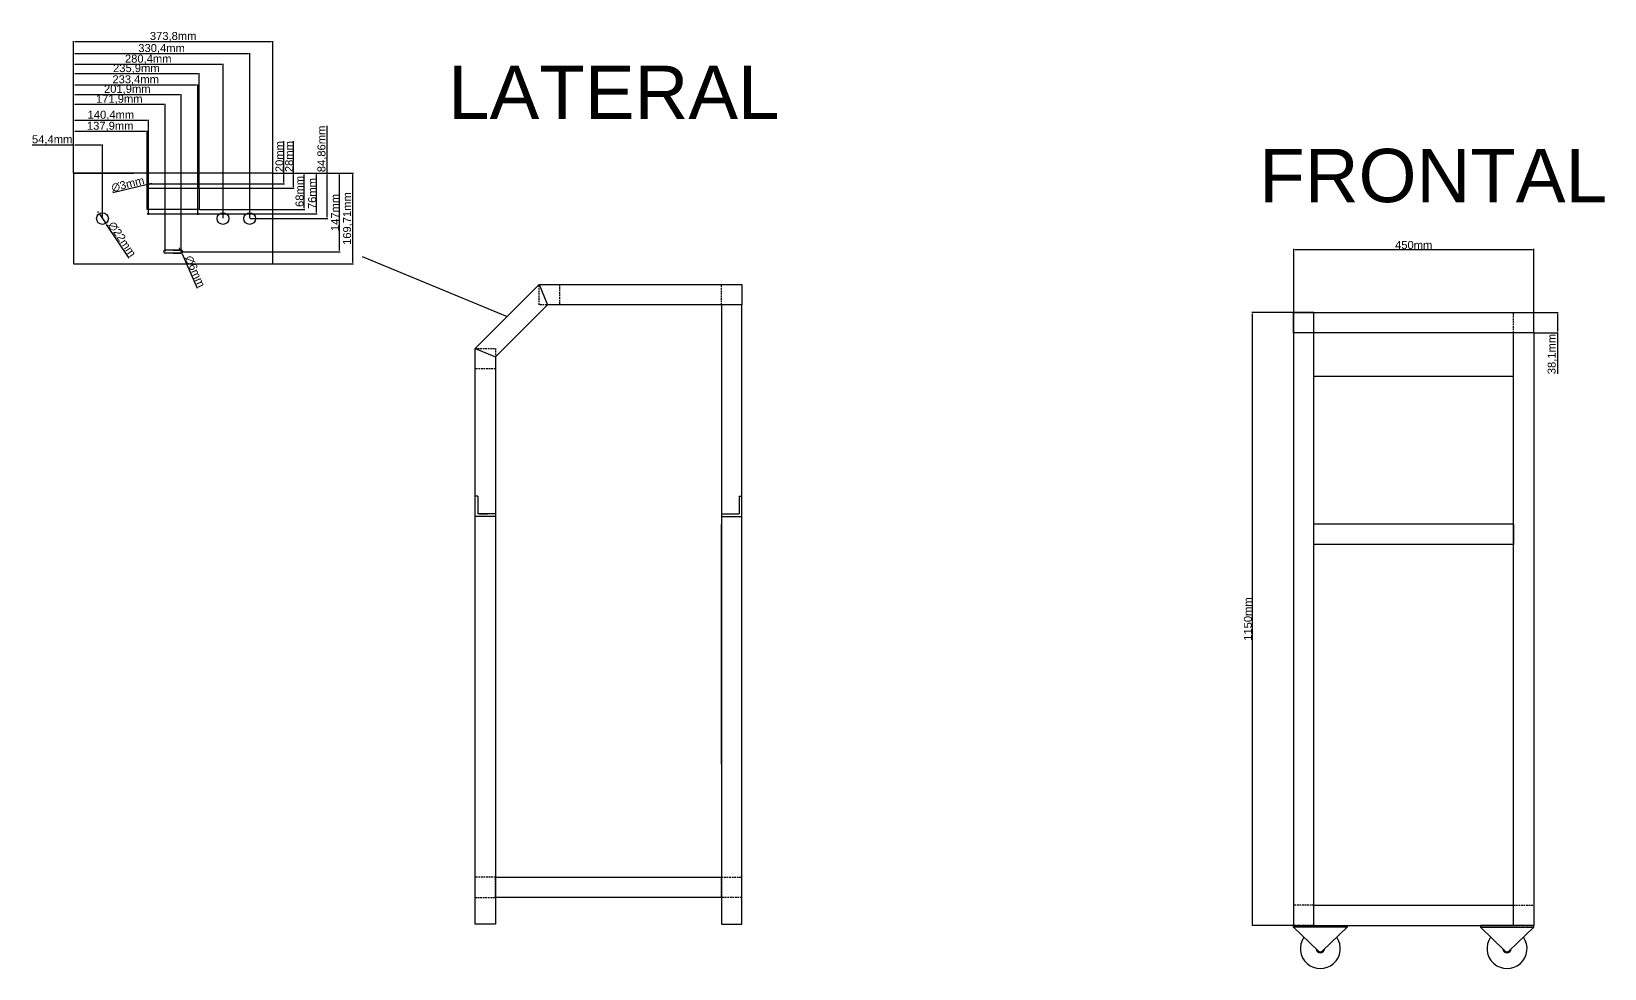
# Model space of a CAD drawing. Header units: centimetres. Extents: x 6534 to 31506, y 42826 to 109107.
# Drawn here: x 6534 to 9483, y 46654 to 48412 of the extents above; entities that cross this region are included whole.
import ezdxf

# ---------------------------------------------------------------- set-up
doc = ezdxf.new("R2010")
doc.units = ezdxf.units.CM
doc.header["$LTSCALE"] = 0.5
doc.linetypes.add('DASHED2', pattern=[9.525, 6.35, -3.175])
doc.styles.get("Standard").update_dxf_attribs({"font": 'arial.ttf'})
doc.dimstyles.new('ISO-25', dxfattribs={"dimtxt": 15, "dimasz": 2.5, "dimexe": 1.25, "dimexo": 0.625, "dimtad": 1, "dimtxsty": 'Standard', "dimcen": 2.5, "dimclrd": 1, "dimclre": 1, "dimadec": 0, "dimazin": 0, "dimtfac": 1, "dimtmove": 0, "dimatfit": 3, "dimfxl": 1, "dimarcsym": 0})

# ---------------------------------------------------------------- blocks, each defined once
blk = doc.blocks.new('*D152')
at = {"color": 1, "lineweight": -2, "transparency": 16777216}
for p, q in [((8899.1, 47884.9), (8821.1, 47884.9)), ((8822.3, 47882.4), (8822.3, 46737.4)), ((8899.1, 46734.9), (8821.1, 46734.9))]:
    blk.add_line(p, q, dxfattribs=at)
at = {"color": 1, "transparency": 16777216}
for points in [[(8821.9, 47882.4), (8822.8, 47882.4), (8822.3, 47884.9)], [(8821.9, 46737.4), (8822.8, 46737.4), (8822.3, 46734.9)]]:
    blk.add_solid(points, dxfattribs=at)
at = {"layer": 'Defpoints', "color": 0, "transparency": 16777216}
for p in [(8899.8, 47884.9), (8822.3, 46734.9), (8899.8, 46734.9)]:
    blk.add_point(p, dxfattribs=at)
at = {"color": 0, "transparency": 16777216, "insert": (8814.1, 47309.9), "char_height": 15, "attachment_point": 5, "rotation": 90}
blk.add_mtext('1150mm', dxfattribs=at)
blk = doc.blocks.new('*D153')
at = {"color": 1, "lineweight": -2, "transparency": 16777216}
for p, q in [((8899.8, 47885.5), (8899.8, 48004.3)), ((9349.8, 47885.5), (9349.8, 48004.3)), ((8902.3, 48003.1), (9347.3, 48003.1))]:
    blk.add_line(p, q, dxfattribs=at)
at = {"color": 1, "transparency": 16777216}
for points in [[(8902.3, 48003.5), (8902.3, 48002.7), (8899.8, 48003.1)], [(9347.3, 48003.5), (9347.3, 48002.7), (9349.8, 48003.1)]]:
    blk.add_solid(points, dxfattribs=at)
at = {"layer": 'Defpoints', "color": 0, "transparency": 16777216}
for p in [(9349.8, 48003.1), (8899.8, 47884.9), (9349.8, 47884.9)]:
    blk.add_point(p, dxfattribs=at)
at = {"color": 0, "transparency": 16777216, "insert": (9124.8, 48011.4), "char_height": 15, "attachment_point": 5}
blk.add_mtext('450mm', dxfattribs=at)
blk = doc.blocks.new('*D157')
at = {"color": 1, "lineweight": -2, "transparency": 16777216}
for p, q in [((9350.4, 47884.9), (9395.6, 47884.9)), ((9394.4, 47882.4), (9394.4, 47849.3)), ((9350.4, 47846.8), (9395.6, 47846.8)), ((9394.4, 47846.8), (9394.4, 47769.6))]:
    blk.add_line(p, q, dxfattribs=at)
at = {"color": 1, "transparency": 16777216}
for points in [[(9394, 47882.4), (9394.8, 47882.4), (9394.4, 47884.9)], [(9394, 47849.3), (9394.8, 47849.3), (9394.4, 47846.8)]]:
    blk.add_solid(points, dxfattribs=at)
at = {"layer": 'Defpoints', "color": 0, "transparency": 16777216}
for p in [(9349.8, 47884.9), (9349.8, 47846.8), (9394.4, 47846.8)]:
    blk.add_point(p, dxfattribs=at)
at = {"color": 0, "transparency": 16777216, "insert": (9384.7, 47807), "char_height": 15, "attachment_point": 5, "rotation": 90}
blk.add_mtext('38,1mm', dxfattribs=at)
blk = doc.blocks.new('*D398')
at = {"color": 1, "lineweight": -2, "transparency": 16777216}
for p, q in [((6612.6, 48198.8), (6535.4, 48198.8)), ((6612.6, 48146.6), (6612.6, 48200)), ((6664.5, 48198.8), (6615.1, 48198.8)), ((6667, 48061.8), (6667, 48200))]:
    blk.add_line(p, q, dxfattribs=at)
at = {"color": 1, "transparency": 16777216}
for points in [[(6615.1, 48199.2), (6615.1, 48198.3), (6612.6, 48198.8)], [(6664.5, 48199.2), (6664.5, 48198.3), (6667, 48198.8)]]:
    blk.add_solid(points, dxfattribs=at)
at = {"layer": 'Defpoints', "color": 0, "transparency": 16777216}
for p in [(6612.6, 48198.8), (6612.6, 48146), (6667, 48061.1)]:
    blk.add_point(p, dxfattribs=at)
at = {"color": 0, "transparency": 16777216, "insert": (6572.7, 48208.4), "char_height": 15, "attachment_point": 5}
blk.add_mtext('54,4mm', dxfattribs=at)
blk = doc.blocks.new('*D399')
at = {"color": 1, "lineweight": -2, "transparency": 16777216}
for p, q in [((6612.6, 48146.6), (6612.6, 48225.4)), ((6748, 48224.1), (6615.1, 48224.1)), ((6750.5, 48118.6), (6750.5, 48225.4))]:
    blk.add_line(p, q, dxfattribs=at)
at = {"color": 1, "transparency": 16777216}
for points in [[(6615.1, 48224.6), (6615.1, 48223.7), (6612.6, 48224.1)], [(6748, 48224.6), (6748, 48223.7), (6750.5, 48224.1)]]:
    blk.add_solid(points, dxfattribs=at)
at = {"layer": 'Defpoints', "color": 0, "transparency": 16777216}
for p in [(6612.6, 48224.1), (6612.6, 48146), (6750.5, 48118)]:
    blk.add_point(p, dxfattribs=at)
at = {"color": 0, "transparency": 16777216, "insert": (6681.5, 48233.8), "char_height": 15, "attachment_point": 5}
blk.add_mtext('137,9mm', dxfattribs=at)
blk = doc.blocks.new('*D400')
at = {"color": 1, "lineweight": -2, "transparency": 16777216}
for p, q in [((6612.6, 48146.6), (6612.6, 48246.1)), ((6750.5, 48244.8), (6615.1, 48244.8)), ((6753, 48070.6), (6753, 48246.1))]:
    blk.add_line(p, q, dxfattribs=at)
at = {"color": 1, "transparency": 16777216}
for points in [[(6615.1, 48245.2), (6615.1, 48244.4), (6612.6, 48244.8)], [(6750.5, 48245.2), (6750.5, 48244.4), (6753, 48244.8)]]:
    blk.add_solid(points, dxfattribs=at)
at = {"layer": 'Defpoints', "color": 0, "transparency": 16777216}
for p in [(6612.6, 48244.8), (6612.6, 48146), (6753, 48070)]:
    blk.add_point(p, dxfattribs=at)
at = {"color": 0, "transparency": 16777216, "insert": (6682.8, 48254.5), "char_height": 15, "attachment_point": 5}
blk.add_mtext('140,4mm', dxfattribs=at)
blk = doc.blocks.new('*D401')
at = {"color": 1, "lineweight": -2, "transparency": 16777216}
for p, q in [((6612.6, 48146.6), (6612.6, 48276.1)), ((6782, 48274.8), (6615.1, 48274.8)), ((6784.5, 47999.6), (6784.5, 48276.1))]:
    blk.add_line(p, q, dxfattribs=at)
at = {"color": 1, "transparency": 16777216}
for points in [[(6615.1, 48275.3), (6615.1, 48274.4), (6612.6, 48274.8)], [(6782, 48275.3), (6782, 48274.4), (6784.5, 48274.8)]]:
    blk.add_solid(points, dxfattribs=at)
at = {"layer": 'Defpoints', "color": 0, "transparency": 16777216}
for p in [(6612.6, 48274.8), (6612.6, 48146), (6784.5, 47999)]:
    blk.add_point(p, dxfattribs=at)
at = {"color": 0, "transparency": 16777216, "insert": (6698.5, 48284.5), "char_height": 15, "attachment_point": 5}
blk.add_mtext('171,9mm', dxfattribs=at)
blk = doc.blocks.new('*D402')
at = {"color": 1, "lineweight": -2, "transparency": 16777216}
for p, q in [((6612.6, 48146.6), (6612.6, 48294.6)), ((6812, 48293.4), (6615.1, 48293.4)), ((6814.5, 47999.6), (6814.5, 48294.6))]:
    blk.add_line(p, q, dxfattribs=at)
at = {"color": 1, "transparency": 16777216}
for points in [[(6615.1, 48293.8), (6615.1, 48293), (6612.6, 48293.4)], [(6812, 48293.8), (6812, 48293), (6814.5, 48293.4)]]:
    blk.add_solid(points, dxfattribs=at)
at = {"layer": 'Defpoints', "color": 0, "transparency": 16777216}
for p in [(6612.6, 48293.4), (6612.6, 48146), (6814.5, 47999)]:
    blk.add_point(p, dxfattribs=at)
at = {"color": 0, "transparency": 16777216, "insert": (6713.5, 48303), "char_height": 15, "attachment_point": 5}
blk.add_mtext('201,9mm', dxfattribs=at)
blk = doc.blocks.new('*D403')
at = {"color": 1, "lineweight": -2, "transparency": 16777216}
for p, q in [((6612.6, 48146.6), (6612.6, 48312.5)), ((6843.5, 48311.3), (6615.1, 48311.3)), ((6846, 48070.6), (6846, 48312.5))]:
    blk.add_line(p, q, dxfattribs=at)
at = {"color": 1, "transparency": 16777216}
for points in [[(6615.1, 48311.7), (6615.1, 48310.9), (6612.6, 48311.3)], [(6843.5, 48311.7), (6843.5, 48310.9), (6846, 48311.3)]]:
    blk.add_solid(points, dxfattribs=at)
at = {"layer": 'Defpoints', "color": 0, "transparency": 16777216}
for p in [(6612.6, 48311.3), (6612.6, 48146), (6846, 48070)]:
    blk.add_point(p, dxfattribs=at)
at = {"color": 0, "transparency": 16777216, "insert": (6729.3, 48320.9), "char_height": 15, "attachment_point": 5}
blk.add_mtext('233,4mm', dxfattribs=at)
blk = doc.blocks.new('*D404')
at = {"color": 1, "lineweight": -2, "transparency": 16777216}
for p, q in [((6612.6, 48146.6), (6612.6, 48333.5)), ((6846, 48332.3), (6615.1, 48332.3)), ((6848.5, 48118.6), (6848.5, 48333.5))]:
    blk.add_line(p, q, dxfattribs=at)
at = {"color": 1, "transparency": 16777216}
for points in [[(6615.1, 48332.7), (6615.1, 48331.9), (6612.6, 48332.3)], [(6846, 48332.7), (6846, 48331.9), (6848.5, 48332.3)]]:
    blk.add_solid(points, dxfattribs=at)
at = {"layer": 'Defpoints', "color": 0, "transparency": 16777216}
for p in [(6612.6, 48332.3), (6612.6, 48146), (6848.5, 48118)]:
    blk.add_point(p, dxfattribs=at)
at = {"color": 0, "transparency": 16777216, "insert": (6730.5, 48341.9), "char_height": 15, "attachment_point": 5}
blk.add_mtext('235,9mm', dxfattribs=at)
blk = doc.blocks.new('*D405')
at = {"color": 1, "lineweight": -2, "transparency": 16777216}
for p, q in [((6612.6, 48146.6), (6612.6, 48351.2)), ((6890.5, 48350), (6615.1, 48350)), ((6893, 48061.8), (6893, 48351.2))]:
    blk.add_line(p, q, dxfattribs=at)
at = {"color": 1, "transparency": 16777216}
for points in [[(6615.1, 48350.4), (6615.1, 48349.6), (6612.6, 48350)], [(6890.5, 48350.4), (6890.5, 48349.6), (6893, 48350)]]:
    blk.add_solid(points, dxfattribs=at)
at = {"layer": 'Defpoints', "color": 0, "transparency": 16777216}
for p in [(6612.6, 48350), (6612.6, 48146), (6893, 48061.1)]:
    blk.add_point(p, dxfattribs=at)
at = {"color": 0, "transparency": 16777216, "insert": (6752.8, 48359.6), "char_height": 15, "attachment_point": 5}
blk.add_mtext('280,4mm', dxfattribs=at)
blk = doc.blocks.new('*D406')
at = {"color": 1, "lineweight": -2, "transparency": 16777216}
for p, q in [((6612.6, 48146.6), (6612.6, 48371.2)), ((6940.5, 48369.9), (6615.1, 48369.9)), ((6943, 48061.8), (6943, 48371.2))]:
    blk.add_line(p, q, dxfattribs=at)
at = {"color": 1, "transparency": 16777216}
for points in [[(6615.1, 48370.3), (6615.1, 48369.5), (6612.6, 48369.9)], [(6940.5, 48370.3), (6940.5, 48369.5), (6943, 48369.9)]]:
    blk.add_solid(points, dxfattribs=at)
at = {"layer": 'Defpoints', "color": 0, "transparency": 16777216}
for p in [(6612.6, 48369.9), (6612.6, 48146), (6943, 48061.1)]:
    blk.add_point(p, dxfattribs=at)
at = {"color": 0, "transparency": 16777216, "insert": (6777.8, 48379.5), "char_height": 15, "attachment_point": 5}
blk.add_mtext('330,4mm', dxfattribs=at)
blk = doc.blocks.new('*D396')
at = {"color": 1, "lineweight": -2, "transparency": 16777216}
for p, q in [((6612.6, 48146.6), (6612.6, 48393.8)), ((6983.9, 48392.6), (6615.1, 48392.6)), ((6986.4, 48146.6), (6986.4, 48393.8))]:
    blk.add_line(p, q, dxfattribs=at)
at = {"color": 1, "transparency": 16777216}
for points in [[(6615.1, 48393), (6615.1, 48392.1), (6612.6, 48392.6)], [(6983.9, 48393), (6983.9, 48392.1), (6986.4, 48392.6)]]:
    blk.add_solid(points, dxfattribs=at)
at = {"layer": 'Defpoints', "color": 0, "transparency": 16777216}
for p in [(6612.6, 48392.6), (6612.6, 48146), (6986.4, 48146)]:
    blk.add_point(p, dxfattribs=at)
at = {"color": 0, "transparency": 16777216, "insert": (6799.5, 48402.2), "char_height": 15, "attachment_point": 5}
blk.add_mtext('373,8mm', dxfattribs=at)
blk = doc.blocks.new('*D407')
at = {"color": 1, "lineweight": -2, "transparency": 16777216}
for p, q in [((7007, 48146), (7007, 48206)), ((6753.6, 48126), (7008.2, 48126)), ((6987, 48146), (7008.2, 48146)), ((7007, 48128.5), (7007, 48143.5))]:
    blk.add_line(p, q, dxfattribs=at)
at = {"color": 1, "transparency": 16777216}
for points in [[(7006.5, 48143.5), (7007.4, 48143.5), (7007, 48146)], [(7006.5, 48128.5), (7007.4, 48128.5), (7007, 48126)]]:
    blk.add_solid(points, dxfattribs=at)
at = {"layer": 'Defpoints', "color": 0, "transparency": 16777216}
for p in [(6753, 48126), (6986.4, 48146), (7007, 48146)]:
    blk.add_point(p, dxfattribs=at)
at = {"color": 0, "transparency": 16777216, "insert": (6998.7, 48177.3), "char_height": 15, "attachment_point": 5, "rotation": 90}
blk.add_mtext('20mm', dxfattribs=at)
blk = doc.blocks.new('*D408')
at = {"color": 1, "lineweight": -2, "transparency": 16777216}
for p, q in [((7025.2, 48146), (7025.2, 48206)), ((6987, 48146), (7026.5, 48146)), ((7025.2, 48120.5), (7025.2, 48143.5)), ((6849.1, 48118), (7026.5, 48118))]:
    blk.add_line(p, q, dxfattribs=at)
at = {"color": 1, "transparency": 16777216}
for points in [[(7024.8, 48143.5), (7025.6, 48143.5), (7025.2, 48146)], [(7024.8, 48120.5), (7025.6, 48120.5), (7025.2, 48118)]]:
    blk.add_solid(points, dxfattribs=at)
at = {"layer": 'Defpoints', "color": 0, "transparency": 16777216}
for p in [(6986.4, 48146), (7025.2, 48146), (6848.5, 48118)]:
    blk.add_point(p, dxfattribs=at)
at = {"color": 0, "transparency": 16777216, "insert": (7016.9, 48177.3), "char_height": 15, "attachment_point": 5, "rotation": 90}
blk.add_mtext('28mm', dxfattribs=at)
blk = doc.blocks.new('*D409')
at = {"color": 1, "lineweight": -2, "transparency": 16777216}
for p, q in [((6987, 48146), (7046, 48146)), ((7044.8, 48080.5), (7044.8, 48143.5)), ((6849.1, 48078), (7046, 48078))]:
    blk.add_line(p, q, dxfattribs=at)
at = {"color": 1, "transparency": 16777216}
for points in [[(7044.4, 48143.5), (7045.2, 48143.5), (7044.8, 48146)], [(7044.4, 48080.5), (7045.2, 48080.5), (7044.8, 48078)]]:
    blk.add_solid(points, dxfattribs=at)
at = {"layer": 'Defpoints', "color": 0, "transparency": 16777216}
for p in [(6986.4, 48146), (7044.8, 48146), (6848.5, 48078)]:
    blk.add_point(p, dxfattribs=at)
at = {"color": 0, "transparency": 16777216, "insert": (7036.5, 48112), "char_height": 15, "attachment_point": 5, "rotation": 90}
blk.add_mtext('68mm', dxfattribs=at)
blk = doc.blocks.new('*D397')
at = {"color": 1, "lineweight": -2, "transparency": 16777216}
for p, q in [((7025.1, 48146), (7069.6, 48146)), ((7068.4, 48072.5), (7068.4, 48143.5)), ((6753.6, 48070), (7069.6, 48070))]:
    blk.add_line(p, q, dxfattribs=at)
at = {"color": 1, "transparency": 16777216}
for points in [[(7068, 48143.5), (7068.8, 48143.5), (7068.4, 48146)], [(7068, 48072.5), (7068.8, 48072.5), (7068.4, 48070)]]:
    blk.add_solid(points, dxfattribs=at)
at = {"layer": 'Defpoints', "color": 0, "transparency": 16777216}
for p in [(7024.5, 48146), (7068.4, 48146), (6753, 48070)]:
    blk.add_point(p, dxfattribs=at)
at = {"color": 0, "transparency": 16777216, "insert": (7060.1, 48108), "char_height": 15, "attachment_point": 5, "rotation": 90}
blk.add_mtext('76mm', dxfattribs=at)
blk = doc.blocks.new('*D410')
at = {"color": 1, "lineweight": -2, "transparency": 16777216}
for p, q in [((7088.4, 48146), (7088.4, 48234.9)), ((6987, 48146), (7089.6, 48146)), ((7088.4, 48063.6), (7088.4, 48143.5)), ((6943.6, 48061.1), (7089.6, 48061.1))]:
    blk.add_line(p, q, dxfattribs=at)
at = {"color": 1, "transparency": 16777216}
for points in [[(7088, 48143.5), (7088.8, 48143.5), (7088.4, 48146)], [(7088, 48063.6), (7088.8, 48063.6), (7088.4, 48061.1)]]:
    blk.add_solid(points, dxfattribs=at)
at = {"layer": 'Defpoints', "color": 0, "transparency": 16777216}
for p in [(6986.4, 48146), (7088.4, 48146), (6943, 48061.1)]:
    blk.add_point(p, dxfattribs=at)
at = {"color": 0, "transparency": 16777216, "insert": (7078.8, 48191.7), "char_height": 15, "attachment_point": 5, "rotation": 90}
blk.add_mtext('84,86mm', dxfattribs=at)
blk = doc.blocks.new('*D411')
at = {"color": 1, "lineweight": -2, "transparency": 16777216}
for p, q in [((6987, 48146), (7112.3, 48146)), ((7111.1, 48001.5), (7111.1, 48143.5)), ((6815.1, 47999), (7112.3, 47999))]:
    blk.add_line(p, q, dxfattribs=at)
at = {"color": 1, "transparency": 16777216}
for points in [[(7110.7, 48143.5), (7111.5, 48143.5), (7111.1, 48146)], [(7110.7, 48001.5), (7111.5, 48001.5), (7111.1, 47999)]]:
    blk.add_solid(points, dxfattribs=at)
at = {"layer": 'Defpoints', "color": 0, "transparency": 16777216}
for p in [(6986.4, 48146), (7111.1, 48146), (6814.5, 47999)]:
    blk.add_point(p, dxfattribs=at)
at = {"color": 0, "transparency": 16777216, "insert": (7102.9, 48072.5), "char_height": 15, "attachment_point": 5, "rotation": 90}
blk.add_mtext('147mm', dxfattribs=at)
blk = doc.blocks.new('*D412')
at = {"color": 1, "lineweight": -2, "transparency": 16777216}
for p, q in [((6659.4, 48072.3), (6658, 48074.4)), ((6660.8, 48070.3), (6673.2, 48052)), ((6717.2, 47987), (6674.6, 48050))]:
    blk.add_line(p, q, dxfattribs=at)
at = {"color": 1, "transparency": 16777216}
for points in [[(6659.8, 48072.6), (6659.1, 48072.1), (6660.8, 48070.3)], [(6674.9, 48050.2), (6674.2, 48049.7), (6673.2, 48052)]]:
    blk.add_solid(points, dxfattribs=at)
at = {"layer": 'Defpoints', "color": 0, "transparency": 16777216}
for p in [(6660.8, 48070.3), (6673.2, 48052)]:
    blk.add_point(p, dxfattribs=at)
at = {"color": 0, "transparency": 16777216, "insert": (6703.8, 48022.3), "char_height": 15, "attachment_point": 5, "rotation": 304.094}
blk.add_mtext('∅22mm', dxfattribs=at)
blk = doc.blocks.new('*D413')
at = {"color": 1, "lineweight": -2, "transparency": 16777216}
for p, q in [((6812.3, 48004), (6811.2, 48006.3)), ((6813.3, 48001.8), (6815.7, 47996.3)), ((6845, 47929.9), (6816.7, 47994))]:
    blk.add_line(p, q, dxfattribs=at)
at = {"color": 1, "transparency": 16777216}
for points in [[(6812.6, 48004.2), (6811.9, 48003.9), (6813.3, 48001.8)], [(6817.1, 47994.1), (6816.3, 47993.8), (6815.7, 47996.3)]]:
    blk.add_solid(points, dxfattribs=at)
at = {"layer": 'Defpoints', "color": 0, "transparency": 16777216}
for p in [(6813.3, 48001.8), (6815.7, 47996.3)]:
    blk.add_point(p, dxfattribs=at)
at = {"color": 0, "transparency": 16777216, "insert": (6840.5, 47961.8), "char_height": 15, "attachment_point": 5, "rotation": 293.8633}
blk.add_mtext('∅6mm', dxfattribs=at)
blk = doc.blocks.new('*D414')
at = {"color": 1, "lineweight": -2, "transparency": 16777216}
for p, q in [((6686.5, 48109.8), (6749.1, 48125.1)), ((6754.4, 48126.4), (6751.5, 48125.7)), ((6756.9, 48127), (6759.3, 48127.5))]:
    blk.add_line(p, q, dxfattribs=at)
at = {"color": 1, "transparency": 16777216}
for points in [[(6749, 48125.5), (6749.2, 48124.7), (6751.5, 48125.7)], [(6756.8, 48127.4), (6757, 48126.6), (6754.4, 48126.4)]]:
    blk.add_solid(points, dxfattribs=at)
at = {"layer": 'Defpoints', "color": 0, "transparency": 16777216}
for p in [(6751.5, 48125.7), (6754.4, 48126.4)]:
    blk.add_point(p, dxfattribs=at)
at = {"color": 0, "transparency": 16777216, "insert": (6714.5, 48125.6), "char_height": 15, "attachment_point": 5, "rotation": 13.7198}
blk.add_mtext('∅3mm', dxfattribs=at)
blk = doc.blocks.new('*D415')
at = {"color": 1, "lineweight": -2, "transparency": 16777216}
for p, q in [((6987, 48146), (7137.7, 48146)), ((7136.5, 47978.8), (7136.5, 48143.5)), ((6987, 47976.3), (7137.7, 47976.3))]:
    blk.add_line(p, q, dxfattribs=at)
at = {"color": 1, "transparency": 16777216}
for points in [[(7136, 48143.5), (7136.9, 48143.5), (7136.5, 48146)], [(7136, 47978.8), (7136.9, 47978.8), (7136.5, 47976.3)]]:
    blk.add_solid(points, dxfattribs=at)
at = {"layer": 'Defpoints', "color": 0, "transparency": 16777216}
for p in [(6986.4, 48146), (7136.5, 48146), (6986.4, 47976.3)]:
    blk.add_point(p, dxfattribs=at)
at = {"color": 0, "transparency": 16777216, "insert": (7126.8, 48061.1), "char_height": 15, "attachment_point": 5, "rotation": 90}
blk.add_mtext('169,71mm', dxfattribs=at)

msp = doc.modelspace()

# ---------------------------------------------------------------- linework, layer by layer
for p, q in [((6612.584, 48146.002), (6612.584, 47976.292)), ((6986.384, 48146.002), (6612.584, 48146.002)), ((6837.584, 48146.002), (6612.584, 48146.002)), ((6612.584, 48146.002), (6725.084, 48146.002)), ((6986.384, 47976.292), (6986.384, 48146.002)), ((6750.484, 48118.007), (6848.484, 48118.007)), ((6750.484, 48078.007), (6750.484, 48118.007)), ((6848.484, 48118.007), (6848.484, 48078.007)), ((6848.484, 48078.007), (6750.484, 48078.007)), ((6612.584, 47976.292), (6986.384, 47976.292)), ((6799.484, 48002.007), (6784.484, 48002.007)), ((6799.484, 48002.007), (6784.484, 48002.007)), ((6799.484, 47996.007), (6784.484, 47996.007)), ((6799.484, 47996.007), (6784.484, 47996.007)), ((6799.484, 48002.007), (6814.484, 48002.007)), ((6814.484, 48002.007), (6799.484, 48002.007)), ((6799.484, 48002.007), (6814.484, 48002.007)), ((6814.484, 48002.007), (6799.484, 48002.007)), ((6799.484, 47996.007), (6814.484, 47996.007)), ((6814.484, 47996.007), (6799.484, 47996.007)), ((6799.484, 47996.007), (6814.484, 47996.007)), ((6814.484, 47996.007), (6799.484, 47996.007)), ((7153.795, 47989.928), (7425.478, 47877.526)), ((7365.478, 47817.526), (7485.478, 47937.526)), ((7485.478, 47937.526), (7865.478, 47937.526)), ((7485.478, 47937.526), (7501.26, 47899.426)), ((7865.478, 47937.526), (7865.478, 47899.426)), ((7403.578, 47801.744), (7501.26, 47899.426)), ((7865.478, 47899.426), (7501.26, 47899.426)), ((7865.478, 47899.426), (7827.378, 47899.426)), ((7827.378, 47899.426), (7827.378, 46737.526)), ((7865.478, 46737.526), (7865.478, 47899.426)), ((8937.868, 47884.919), (8899.768, 47884.919)), ((8899.768, 47884.919), (9349.768, 47884.919)), ((8899.768, 47846.819), (8899.768, 47884.919)), ((8899.768, 47884.919), (8899.768, 46734.919)), ((8937.868, 46734.919), (8937.868, 47884.919)), ((9311.668, 47884.919), (9349.768, 47884.919)), ((9349.768, 47846.819), (9349.768, 47884.919)), ((9349.768, 47846.819), (8899.768, 47846.819)), ((9311.668, 47846.819), (9271.668, 47846.819)), ((9311.668, 46734.919), (9311.668, 47846.819)), ((9349.768, 47846.819), (9349.768, 46734.919)), ((7365.478, 46737.526), (7365.478, 47817.526)), ((7365.478, 47817.526), (7403.578, 47801.744)), ((7403.578, 47801.744), (7403.578, 46737.526)), ((9311.668, 47764.919), (8937.868, 47764.919)), ((7370.478, 47540.626), (7365.478, 47540.626)), ((7370.478, 47540.626), (7370.478, 47507.526)), ((7370.478, 47532.926), (7370.478, 47507.526)), ((7860.478, 47540.626), (7860.478, 47507.526)), ((7860.478, 47540.626), (7865.478, 47540.626)), ((7860.478, 47532.926), (7860.478, 47507.526)), ((7865.478, 47510.926), (7865.478, 47532.926)), ((7403.578, 47502.526), (7365.478, 47502.526)), ((7403.578, 47507.526), (7370.478, 47507.526)), ((7373.578, 47507.526), (7388.578, 47507.526)), ((7403.578, 47507.526), (7403.578, 47502.526)), ((7827.378, 47507.526), (7860.478, 47507.526)), ((7827.378, 47502.526), (7865.478, 47502.526)), ((7865.478, 47487.526), (7865.478, 47509.526)), ((7827.378, 47037.526), (7827.378, 47487.526)), ((9311.668, 47488.019), (8937.868, 47488.019)), ((9311.668, 47488.019), (9311.668, 47449.919)), ((9311.668, 47449.919), (8937.868, 47449.919)), ((7403.578, 46825.626), (7827.378, 46825.626)), ((7827.378, 46787.526), (7403.578, 46787.526)), ((8937.868, 46773.019), (9311.668, 46773.019)), ((7403.578, 46737.526), (7365.478, 46737.526)), ((7827.378, 46737.526), (7865.478, 46737.526)), ((8899.768, 46734.919), (8999.768, 46734.919)), ((8899.768, 46731.919), (8899.768, 46734.919)), ((8999.768, 46731.919), (8899.768, 46731.919)), ((8899.768, 46731.919), (8945.597, 46687.606)), ((8937.868, 46734.919), (9311.668, 46734.919)), ((8999.768, 46731.919), (8953.939, 46687.606)), ((8999.768, 46734.919), (8999.768, 46731.919)), ((9349.768, 46734.919), (9249.768, 46734.919)), ((9249.768, 46734.919), (9249.768, 46731.919)), ((9249.768, 46731.919), (9349.768, 46731.919)), ((9249.768, 46731.919), (9295.597, 46687.606)), ((9349.768, 46731.919), (9303.939, 46687.606)), ((9349.768, 46731.919), (9349.768, 46734.919))]:
    msp.add_line(p, q)
at = {"linetype": 'DASHED2'}
for p, q in [((7485.478, 47937.526), (7523.578, 47937.526)), ((7485.478, 47899.426), (7485.478, 47937.526)), ((7523.578, 47937.526), (7523.578, 47899.426)), ((7827.378, 47899.426), (7827.378, 47937.526)), ((7523.578, 47899.426), (7485.478, 47899.426)), ((8937.868, 47846.819), (8937.868, 47884.919)), ((9311.668, 47846.819), (9311.668, 47884.919)), ((7365.478, 47817.526), (7403.578, 47817.526)), ((7365.478, 47779.426), (7365.478, 47817.526)), ((7403.578, 47817.526), (7403.578, 47779.426)), ((7403.578, 47779.426), (7365.478, 47779.426)), ((7403.578, 46825.626), (7365.478, 46825.626)), ((7403.578, 46787.526), (7403.578, 46825.626)), ((7827.378, 46787.526), (7827.378, 46825.626)), ((7827.378, 46825.626), (7865.478, 46825.626)), ((7827.378, 46825.626), (7827.378, 46787.526)), ((7365.478, 46787.526), (7403.578, 46787.526)), ((7865.478, 46787.526), (7827.378, 46787.526)), ((8937.868, 46773.019), (8899.768, 46773.019)), ((9311.668, 46773.019), (9349.768, 46773.019)), ((8937.868, 46734.919), (8899.768, 46734.919)), ((9311.668, 46734.919), (9349.768, 46734.919)), ((9311.668, 46734.919), (9349.768, 46734.919))]:
    msp.add_line(p, q, dxfattribs=at)
for centre, radius in [((6752.984, 48126.007), 1.5), ((6845.984, 48126.007), 1.5), ((6666.984, 48061.147), 11), ((6752.984, 48070.007), 1.5), ((6845.984, 48070.007), 1.5), ((6892.984, 48061.147), 11), ((6942.984, 48061.147), 11)]:
    msp.add_circle(centre, radius)
for centre, radius, start, end in [((6784.484, 47999.007), 3, 90, 270), ((6814.484, 47999.007), 3, 270, 90), ((8949.768, 46691.919), 37.5, 145.170341, 34.829659), ((9299.768, 46691.919), 37.5, 145.170341, 34.829659), ((8949.768, 46691.919), 8, 184.553823, 355.446177), ((8949.768, 46691.919), 6, 225.963445, 314.036555), ((9299.768, 46691.919), 8, 184.553823, 355.446177), ((9299.768, 46691.919), 6, 225.963445, 314.036555)]:
    msp.add_arc(centre, radius, start, end)

# ---------------------------------------------------------------- texts
at = {"char_height": 100, "attachment_point": 1}
for s, insert in [('LATERAL', (7314.951, 48347.83)), ('FRONTAL', (8835.244, 48191.838))]:
    msp.add_mtext_dynamic_manual_height_columns(s, width=876.24188, gutter_width=12.5, heights=[0], dxfattribs=dict(at, insert=insert))

# ---------------------------------------------------------------- dimensions: what is measured, and where the dimension line sits
for base, p1, p2, picture, middle in [((6612.584, 48392.566), (6986.384, 48146.002), (6612.584, 48146.002), '*D396', (6799.484, 48402.205)), ((6612.584, 48369.903), (6942.984, 48061.147), (6612.584, 48146.002), '*D406', (6777.784, 48379.542)), ((6612.584, 48349.977), (6892.984, 48061.147), (6612.584, 48146.002), '*D405', (6752.784, 48359.616)), ((6612.584, 48332.279), (6848.484, 48118.007), (6612.584, 48146.002), '*D404', (6730.534, 48341.919)), ((6612.584, 48311.274), (6845.984, 48070.007), (6612.584, 48146.002), '*D403', (6729.284, 48320.914)), ((6612.584, 48293.379), (6814.484, 47999.007), (6612.584, 48146.002), '*D402', (6713.534, 48303.018)), ((6612.584, 48274.837), (6784.484, 47999.007), (6612.584, 48146.002), '*D401', (6698.534, 48284.477)), ((6612.584, 48244.833), (6752.984, 48070.007), (6612.584, 48146.002), '*D400', (6682.784, 48254.472)), ((6612.584, 48224.14), (6750.484, 48118.007), (6612.584, 48146.002), '*D399', (6681.534, 48233.779)), ((6612.584, 48198.76), (6666.984, 48061.147), (6612.584, 48146.002), '*D398', (6572.722, 48208.368)), ((9349.768, 48003.069), (8899.768, 47884.919), (9349.768, 47884.919), '*D153', (9124.768, 48011.353))]:
    dim = msp.add_linear_dim(base=base, p1=p1, p2=p2, dimstyle='ISO-25', override={"dimpost": 'mm'})
    dim.commit()
    dim.dimension.update_dxf_attribs({"geometry": picture, "text_midpoint": middle})
for base, p1, p2, picture, middle in [((7088.394374734, 48146.002262627), (6942.984437104, 48061.147262627), (6986.384437104, 48146.002262627), '*D410', (7078.755050041, 48191.702296733)), ((7006.961618926, 48146.002262627), (6752.984437104, 48126.007262627), (6986.384437104, 48146.002262627), '*D407', (6998.67802411, 48177.254820607)), ((7025.206110197, 48146.002262627), (6848.484437104, 48118.007262627), (6986.384437104, 48146.002262627), '*D408', (7016.922515382, 48177.254820607)), ((7068.369913238, 48146.002262627), (6752.984437104, 48070.007262627), (7024.484437104, 48146.002262627), '*D397', (7060.086318422, 48108.004762627)), ((8822.346, 46734.919), (8899.768, 47884.919), (8899.768, 46734.919), '*D152', (8814.062, 47309.919)), ((9394.374, 47846.819), (9349.768, 47884.919), (9349.768, 47846.819), '*D157', (9384.735, 47806.961))]:
    dim = msp.add_linear_dim(base=base, p1=p1, p2=p2, angle=90, dimstyle='ISO-25', override={"dimpost": 'mm'})
    dim.commit()
    dim.dimension.update_dxf_attribs({"geometry": picture, "text_midpoint": middle})
for p1, p2, picture, middle in [((6754.442, 48126.363), (6751.527, 48125.652), '*D414', (6714.532, 48125.578)), ((6660.818, 48070.257), (6673.151, 48052.038), '*D412', (6703.78, 48022.314))]:
    dim = msp.add_diameter_dim_2p(p1=p1, p2=p2, dimstyle='ISO-25', override={"dimpost": 'mm'})
    dim.commit()
    dim.dimension.update_dxf_attribs({"geometry": picture, "text_midpoint": middle})
for base, p1, p2, picture, middle in [((7111.088927257, 48146.002262627), (6814.484437104, 47999.007262627), (6986.384437104, 48146.002262627), '*D411', (7111.088927257, 48072.504762627)), ((7044.785511293, 48146.002262627), (6848.484437104, 48078.007262627), (6986.384437104, 48146.002262627), '*D409', (7044.785511293, 48112.004762627)), ((7136.453, 48146.002), (6986.384, 47976.292), (6986.384, 48146.002), '*D415', (7136.453, 48061.147))]:
    dim = msp.add_linear_dim(base=base, p1=p1, p2=p2, angle=90, dimstyle='ISO-25', override={"dimpost": 'mm'})
    dim.commit()
    dim.dimension.update_dxf_attribs({"geometry": picture, "text_midpoint": middle, "dimtype": 160})
dim = msp.add_diameter_dim_2p(p1=(6813.271, 48001.751), p2=(6815.698, 47996.264), dimstyle='ISO-25', override={"dimpost": 'mm'})
dim.commit()
dim.dimension.update_dxf_attribs({"geometry": '*D413', "text_midpoint": (6832.521, 47958.234), "dimtype": 163})

doc.saveas('drawing.dxf')
